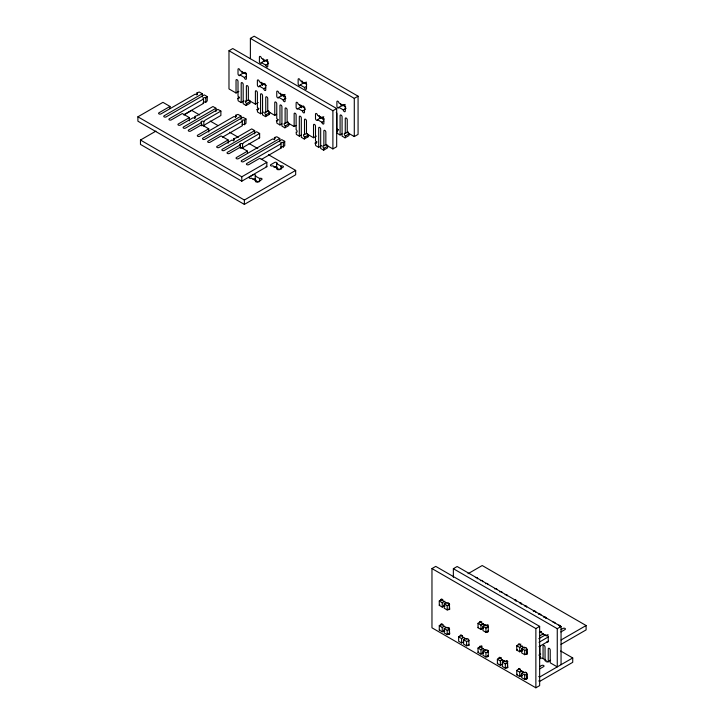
<?xml version="1.0" encoding="UTF-8"?>
<svg xmlns="http://www.w3.org/2000/svg" width="724" height="724" viewBox="0 0 724 724"><rect width="100%" height="100%" fill="white"/><g stroke="black" fill="none" stroke-linecap="round" stroke-linejoin="round"><path stroke-width="1.09" d="M246.16 105.451L246.712 103.532L250.495 101.351L249.943 103.26L246.16 105.451L243.183 103.731L243.183 84.418A1.403 0.805 60 0 0 242.196 82.708A1.403 0.805 60 0 0 241.201 83.278L241.201 102.591L244.042 100.953M265.527 116.636L266.079 114.718L269.862 112.528L269.319 114.446L265.527 116.636L262.559 114.917L262.559 95.604A1.403 0.805 60 0 0 261.563 93.885A1.403 0.805 60 0 0 260.577 94.464L260.577 113.777L263.418 112.139M284.903 127.822L285.455 125.904L289.238 123.713L288.686 125.632L284.903 127.822L281.926 126.103L281.926 106.79A1.403 0.805 60 0 0 280.939 105.07A1.403 0.805 60 0 0 279.953 105.641L279.953 124.962L281.844 123.867M304.27 138.999L304.822 137.089L308.614 134.899L308.062 136.818L304.27 138.999L301.302 137.288L301.302 117.976A1.403 0.805 60 0 0 300.315 116.256A1.403 0.805 60 0 0 299.32 116.826L299.32 136.139L301.211 135.053M323.646 150.185L324.198 148.275L327.981 146.085L327.429 148.004L323.646 150.185L320.678 148.474L320.678 129.153A1.403 0.805 60 0 0 319.682 127.442A1.403 0.805 60 0 0 318.696 128.012L318.696 147.325L321.528 145.687M345.04 137.832L345.592 135.922L349.375 133.732L348.832 135.65L345.04 137.832L342.072 136.121L342.072 116.808A1.403 0.805 60 0 0 341.076 115.089A1.403 0.805 60 0 0 340.09 115.659L340.09 134.972L341.981 133.886M202.286 97.025L202.286 93.749L164.158 115.759A1.403 0.805 0 0 0 164.158 116.899A1.403 0.805 0 0 0 166.14 116.899L204.268 94.889L207.236 96.609L205.525 97.849A1.403 0.805 0 0 0 203.544 97.849A1.403 0.805 0 0 0 203.544 98.998L203.544 103.369L183.787 114.772M207.236 96.609L207.236 100.98L205.525 102.22A1.403 0.805 0 0 0 203.544 102.22A1.403 0.805 0 0 0 203.544 103.369M241.029 119.397L241.029 116.121L202.901 138.13A1.403 0.805 0 0 0 202.901 139.27A1.403 0.805 0 0 0 204.883 139.27L243.011 117.261L245.979 118.98L244.269 120.22A1.403 0.805 0 0 0 242.287 120.22A1.403 0.805 0 0 0 242.287 121.37L242.287 125.741L222.53 137.144M279.772 141.768L279.772 138.483L241.653 160.493A1.403 0.805 0 0 0 241.653 161.642A1.403 0.805 0 0 0 243.626 161.642L281.754 139.632L284.722 141.343L283.012 142.592A1.403 0.805 0 0 0 281.03 142.592A1.403 0.805 0 0 0 281.03 143.732L281.03 148.103L261.274 159.506M284.722 141.343L284.722 145.714L283.012 146.963A1.403 0.805 0 0 0 281.03 146.963A1.403 0.805 0 0 0 281.03 148.103M444.844 605.581L442.246 607.083L439.278 605.364L439.278 600.992L440.988 599.753A1.403 0.805 0 0 0 442.771 599.843M439.278 605.364L439.767 604.757M444.337 630.577L442.246 631.79L439.278 630.07L439.278 625.699L440.988 624.459A1.403 0.805 0 0 0 442.97 624.459M439.278 630.07L439.767 629.464M463.713 641.763L461.622 642.975L458.645 641.256L458.645 636.885L460.364 635.636A1.403 0.805 0 0 0 462.346 635.636M483.587 627.952L480.989 629.446L478.021 627.735L478.021 623.364L479.731 622.115A1.403 0.805 0 0 0 481.876 622.006M478.021 627.735L478.392 627.283M483.08 652.948L480.989 654.152L478.021 652.442L478.021 648.071L479.731 646.822A1.403 0.805 0 0 0 481.876 646.713M478.021 652.442L478.392 651.989M502.456 664.134L500.365 665.338L497.388 663.627L497.388 659.256L499.108 658.007A1.403 0.805 0 0 0 501.379 657.754M497.388 663.627L497.759 663.175M522.33 650.324L519.732 651.817L516.764 650.107L516.764 645.727L518.475 644.487A1.403 0.805 0 0 0 519.868 644.686A1.403 0.805 0 0 0 520.837 644.079M516.764 650.107L517.262 649.5M521.823 675.32L519.732 676.524L516.764 674.813L516.764 670.433L518.475 669.193A1.403 0.805 0 0 0 520.266 669.284M516.764 674.813L517.262 674.207M238.875 91.36L236.033 92.998L228.983 88.934L228.983 50.743L232.775 48.553L336.678 108.546L336.678 146.737L332.895 148.918L325.845 144.854L325.845 132.148A1.403 0.805 60 0 0 324.859 130.429A1.403 0.805 60 0 0 323.863 130.999L323.863 145.796A1.403 0.805 60 0 0 322.877 146.366A1.403 0.805 60 0 0 323.863 148.085L324.198 148.275M250.386 58.68L250.386 38.39L254.169 36.2L358.072 96.192L358.072 134.383L354.289 136.565L347.239 132.501L347.239 119.795A1.403 0.805 60 0 0 346.253 118.075A1.403 0.805 60 0 0 345.267 118.645L345.267 133.442A1.403 0.805 60 0 0 344.271 134.012A1.403 0.805 60 0 0 345.267 135.732L345.592 135.922M281.03 143.732L246.821 163.479A1.403 0.805 0 0 0 246.821 164.629A1.403 0.805 0 0 0 248.803 164.629L259.807 158.275L266.857 162.339L266.857 166.71L241.798 181.181L137.895 121.189L137.895 116.817L162.945 102.346L169.995 106.419L169.995 108.6M169.995 106.419L158.99 112.772A1.403 0.805 0 0 0 158.99 113.912A1.403 0.805 0 0 0 160.972 113.912L195.172 94.165A1.403 0.805 0 0 0 197.154 94.165A1.403 0.805 0 0 0 197.154 93.025L196.828 95.016M196.828 92.835L199.308 92.029L202.286 93.749M246.531 74.355L239.997 70.581A1.403 0.805 60 0 0 239.001 68.861A1.403 0.805 60 0 0 238.015 69.432L238.015 73.803A1.403 0.805 60 0 0 239.001 75.522A1.403 0.805 60 0 0 239.997 74.952L243.78 72.762A1.403 0.805 60 0 1 242.793 73.341A1.403 0.805 60 0 1 241.798 71.622L241.798 71.35M268.206 62.155L261.391 58.228A1.403 0.805 60 0 0 260.396 56.508A1.403 0.805 60 0 0 259.409 57.078L259.409 61.459A1.403 0.805 60 0 0 260.396 63.169A1.403 0.805 60 0 0 261.391 62.599L265.174 60.409A1.403 0.805 60 0 1 264.188 60.988A1.403 0.805 60 0 1 263.192 59.268L263.192 58.997M267.69 59.676L265.789 60.771A1.403 0.805 60 0 1 266.785 60.192A1.403 0.805 60 0 1 267.771 61.911L267.771 66.282A1.403 0.805 60 0 1 266.785 66.852A1.403 0.805 60 0 1 265.789 65.142L261.391 62.599M203.544 98.998L169.335 118.745A1.403 0.805 0 0 0 169.335 119.885A1.403 0.805 0 0 0 171.317 119.885L182.321 113.532L189.362 117.605L189.362 120.881M239.997 74.952L244.395 77.495L246.287 76.4M265.789 65.142L268.631 63.504M268.477 154.71L295.673 170.412L295.673 174.783L244.368 204.403L140.465 144.411L140.465 140.04L155.95 131.098M184.023 114.89L191.76 110.419L199.534 114.908M189.362 117.605L178.357 123.958A1.403 0.805 0 0 0 178.357 125.098A1.403 0.805 0 0 0 180.339 125.098L193.154 117.704A1.403 0.805 0 0 0 195.136 117.704A1.403 0.805 0 0 0 195.136 116.564L194.801 118.555M194.801 116.374L197.29 115.569L212.965 106.519L215.933 108.238L215.933 111.514M215.933 108.238L183.534 126.944A1.403 0.805 0 0 0 183.534 128.085A1.403 0.805 0 0 0 185.516 128.085L217.915 109.378L220.883 111.098L220.883 115.469L205.209 124.519L203.824 125.949L203.824 121.578L205.209 120.148L220.883 111.098M241.201 102.591L238.232 100.871L237.68 98.319L239.572 97.233M266.179 85.694L259.364 81.767A1.403 0.805 60 0 0 258.377 80.047A1.403 0.805 60 0 0 257.382 80.617L257.382 84.989A1.403 0.805 60 0 0 258.377 86.708A1.403 0.805 60 0 0 259.364 86.138L263.156 83.948A1.403 0.805 60 0 1 262.16 84.518A1.403 0.805 60 0 1 261.174 82.808L261.174 82.255M203.824 121.578L203.498 121.388A1.403 0.805 0 0 0 201.516 121.388A1.403 0.805 0 0 0 201.516 122.537L188.702 129.931A1.403 0.805 0 0 0 188.702 131.071A1.403 0.805 0 0 0 190.684 131.071L201.688 124.718L208.738 128.791L208.738 132.067M259.364 86.138L263.771 88.681L265.663 87.586M246.712 103.532L246.377 103.342A1.403 0.805 60 0 1 245.391 101.632A1.403 0.805 60 0 1 246.377 101.052L248.269 99.966M208.738 128.791L197.733 135.144A1.403 0.805 0 0 0 197.733 136.284A1.403 0.805 0 0 0 199.715 136.284L233.924 116.537A1.403 0.805 0 0 0 235.897 116.537A1.403 0.805 0 0 0 235.897 115.388L235.572 117.388M235.572 115.197L238.051 114.401L241.029 116.121M246.377 101.052L246.377 86.265A1.403 0.805 60 0 1 247.364 85.694A1.403 0.805 60 0 1 248.359 87.405L248.359 100.111L255.4 104.184L258.242 102.546M260.577 113.777L257.608 112.057L257.056 109.505L258.948 108.419M285.555 96.88L278.74 92.944A1.403 0.805 60 0 0 277.744 91.233A1.403 0.805 60 0 0 276.758 91.803L276.758 96.174A1.403 0.805 60 0 0 277.744 97.894A1.403 0.805 60 0 0 278.74 97.324L282.523 95.134A1.403 0.805 60 0 1 281.536 95.704A1.403 0.805 60 0 1 280.541 93.993L280.541 93.17M306.668 84.373L300.134 80.599A1.403 0.805 60 0 0 299.148 78.88A1.403 0.805 60 0 0 298.152 79.45L298.152 83.821A1.403 0.805 60 0 0 299.148 85.541A1.403 0.805 60 0 0 300.134 84.97L303.917 82.78M285.03 94.401L283.138 95.487A1.403 0.805 60 0 1 284.134 94.916A1.403 0.805 60 0 1 285.12 96.636L285.12 101.007A1.403 0.805 60 0 1 284.134 101.577A1.403 0.805 60 0 1 283.138 99.858L278.74 97.324M306.433 82.047L304.533 83.133A1.403 0.805 60 0 1 305.528 82.563A1.403 0.805 60 0 1 306.514 84.283L306.514 88.654A1.403 0.805 60 0 1 305.528 89.224A1.403 0.805 60 0 1 304.533 87.504L300.134 84.97M242.287 121.37L208.078 141.117A1.403 0.805 0 0 0 208.078 142.257A1.403 0.805 0 0 0 210.06 142.257L221.064 135.904L228.114 139.967L228.114 143.252M283.138 99.858L285.98 98.22M304.533 87.504L306.433 86.418M266.079 114.718L265.753 114.528A1.403 0.805 60 0 1 264.758 112.808A1.403 0.805 60 0 1 265.753 112.238L268.586 110.6M242.124 124.709A1.403 0.805 0 0 1 244.269 124.591L245.979 123.352L245.979 118.98M228.114 139.967L217.1 146.329A1.403 0.805 0 0 0 217.1 147.47A1.403 0.805 0 0 0 219.082 147.47L231.897 140.076A1.403 0.805 0 0 0 233.879 140.076A1.403 0.805 0 0 0 233.879 138.927L233.544 140.927M233.544 138.737L236.033 137.94L251.708 128.89L254.676 130.601L254.676 133.886M265.753 112.238L265.753 97.45A1.403 0.805 60 0 1 266.74 96.871A1.403 0.805 60 0 1 267.735 98.591L267.735 111.297L274.776 115.369L276.668 114.274M254.676 130.601L222.277 149.316A1.403 0.805 0 0 0 222.277 150.456A1.403 0.805 0 0 0 224.259 150.456L256.658 131.75L259.635 133.46L259.635 137.841L243.952 146.891L242.576 148.32L242.576 143.949L243.952 142.519L259.635 133.46M279.953 124.962L276.975 123.243L276.423 120.691L278.324 119.596M305.202 108.229L298.107 104.129A1.403 0.805 60 0 0 297.121 102.419A1.403 0.805 60 0 0 296.125 102.989L296.125 107.36A1.403 0.805 60 0 0 297.121 109.08A1.403 0.805 60 0 0 298.107 108.5L301.899 106.319M242.576 143.949L242.241 143.759A1.403 0.805 0 0 0 240.259 143.759A1.403 0.805 0 0 0 240.259 144.9L227.454 152.302A1.403 0.805 0 0 0 227.454 153.443A1.403 0.805 0 0 0 229.427 153.443L240.44 147.09L247.481 151.153L247.481 153.343M298.107 108.5L302.514 111.044L305.356 109.405M285.455 125.904L285.12 125.714A1.403 0.805 60 0 1 284.134 123.994A1.403 0.805 60 0 1 285.12 123.424L287.962 121.786M247.481 151.153L236.477 157.506A1.403 0.805 0 0 0 236.477 158.656A1.403 0.805 0 0 0 238.458 158.656L272.667 138.908A1.403 0.805 0 0 0 274.649 138.908A1.403 0.805 0 0 0 274.649 137.759L274.315 139.759M274.315 137.569L276.803 136.773L279.772 138.483M285.12 123.424L285.12 108.627A1.403 0.805 60 0 1 286.116 108.057A1.403 0.805 60 0 1 287.102 109.776L287.102 122.483L294.152 126.555L296.044 125.46M324.017 119.089L317.483 115.315A1.403 0.805 60 0 0 316.488 113.605A1.403 0.805 60 0 0 315.501 114.175L315.501 118.546A1.403 0.805 60 0 0 316.488 120.256A1.403 0.805 60 0 0 317.483 119.686L321.266 117.505M228.983 50.743L332.895 110.727L336.678 108.546M345.692 106.899L338.877 102.962A1.403 0.805 60 0 0 337.891 101.251A1.403 0.805 60 0 0 336.895 101.822L336.895 106.193A1.403 0.805 60 0 0 337.891 107.903A1.403 0.805 60 0 0 338.877 107.333L342.669 105.152A1.403 0.805 60 0 1 341.674 105.722A1.403 0.805 60 0 1 340.687 104.003M250.386 38.39L354.289 98.374L358.072 96.192M323.782 116.763L321.881 117.858A1.403 0.805 60 0 1 322.877 117.288A1.403 0.805 60 0 1 323.863 118.998L323.863 123.379A1.403 0.805 60 0 1 322.877 123.949A1.403 0.805 60 0 1 321.881 122.229L317.483 119.686M345.176 104.41L343.285 105.505A1.403 0.805 60 0 1 344.271 104.935A1.403 0.805 60 0 1 345.267 106.645L345.267 111.025A1.403 0.805 60 0 1 344.271 111.596A1.403 0.805 60 0 1 343.285 109.876L338.877 107.333M321.881 122.229L323.782 121.134M343.285 109.876L346.117 108.238M304.822 137.089L304.496 136.899A1.403 0.805 60 0 1 303.501 135.18A1.403 0.805 60 0 1 304.496 134.61L306.388 133.515M137.895 116.817L241.798 176.801L266.857 162.339M304.496 134.61L304.496 119.813A1.403 0.805 60 0 1 305.483 119.243A1.403 0.805 60 0 1 306.478 120.962L306.478 133.668L313.519 137.732L316.361 136.094M318.696 147.325L315.718 145.615L315.175 143.062L317.067 141.967M340.09 134.972L337.122 133.261L336.57 130.709L338.461 129.614M253.011 179.326L253.246 179.19A1.403 0.805 0 0 1 255.228 179.19A1.403 0.805 0 0 1 255.228 180.339L255.228 175.968A1.403 0.805 0 0 0 255.228 174.819A1.403 0.805 0 0 0 253.246 174.819L249.463 177.009A1.403 0.805 0 0 0 249.463 178.149A1.403 0.805 0 0 0 251.445 178.149L258.26 182.086M273.934 167.253L274.649 166.837A1.403 0.805 0 0 1 276.921 167.09M323.863 145.796L325.764 144.7M345.267 133.442L348.099 131.804M140.465 140.04L244.368 200.032L295.673 170.412M431.966 568.575L435.748 566.385L539.651 626.378L539.651 685.61L535.869 687.8L431.966 627.808L431.966 568.575L535.869 628.559L539.651 626.378M453.36 577.354L453.36 568.702L457.143 566.512L561.055 626.504L561.055 664.695M468.021 573.716L482.202 565.534L586.105 625.527L586.105 629.898L561.055 644.36M439.278 600.992L442.246 602.712L444.844 601.21M440.988 600.567L440.988 599.753A1.403 0.805 60 0 1 441.984 599.173A1.403 0.805 60 0 1 442.97 600.893L447.369 603.436A1.403 0.805 60 0 1 448.364 602.866A1.403 0.805 60 0 1 449.351 604.576L449.685 609.137L447.197 609.943L444.228 608.223L444.228 603.852L445.957 602.857M449.685 604.766L447.197 605.572L444.228 603.852M439.278 625.699L442.246 627.418L444.337 626.206M440.988 625.274L440.988 624.459A1.403 0.805 60 0 1 441.984 623.88A1.403 0.805 60 0 1 442.97 625.599L447.369 628.142A1.403 0.805 60 0 1 448.364 627.572A1.403 0.805 60 0 1 449.351 629.283L449.685 633.844L447.197 634.649L444.228 632.93L444.228 628.559L446.319 627.355M449.685 629.473L447.197 630.278L444.228 628.559M478.021 623.364L480.989 625.074L483.587 623.581M458.645 636.885L461.622 638.595L463.713 637.391M479.731 622.939L479.731 622.115A1.403 0.805 60 0 1 480.727 621.545A1.403 0.805 60 0 1 481.713 623.264L486.121 625.808A1.403 0.805 60 0 1 487.107 625.228A1.403 0.805 60 0 1 488.103 626.948L488.429 631.509L485.949 632.305L482.971 630.595L482.971 626.224L485.569 624.721M486.121 625.808L488.012 624.712M460.364 635.916L460.364 635.636A1.403 0.805 60 0 1 461.351 635.066A1.403 0.805 60 0 1 462.346 636.785L466.745 639.328A1.403 0.805 60 0 1 467.74 638.758A1.403 0.805 60 0 1 468.727 640.469L469.052 645.03L466.573 645.835L463.604 644.116L463.604 639.745L465.695 638.532M488.429 627.138L485.949 627.934L482.971 626.224M469.052 640.659L466.573 641.455L463.604 639.745M478.021 648.071L480.989 649.781L483.08 648.577M479.731 647.645L479.731 646.822A1.403 0.805 60 0 1 480.727 646.251A1.403 0.805 60 0 1 481.713 647.971L486.121 650.514A1.403 0.805 60 0 1 487.107 649.935A1.403 0.805 60 0 1 488.103 651.654L488.429 656.216L485.949 657.012L482.971 655.301L482.971 650.93L485.062 649.718M488.429 651.844L485.949 652.641L482.971 650.93M539.371 632.423L541.054 631.455M516.764 645.727L519.732 647.446L522.33 645.953M539.76 635.889L543.525 633.708M497.388 659.256L500.365 660.967L502.456 659.763M518.475 644.758L518.475 644.487A1.403 0.805 60 0 1 519.47 643.917A1.403 0.805 60 0 1 520.456 645.627L524.864 648.17A1.403 0.805 60 0 1 525.85 647.6A1.403 0.805 60 0 1 526.846 649.319L527.172 653.881L524.692 654.677L521.714 652.957L521.714 648.586L524.312 647.093M538.846 638.704L545.507 634.858M453.36 568.702L557.263 628.685L561.055 626.504M539.878 632.405L539.878 632.133A1.403 0.805 60 0 1 540.864 631.563A1.403 0.805 60 0 1 541.86 633.274L546.258 635.817L548.149 634.731M499.108 658.559L499.108 658.007A1.403 0.805 60 0 1 500.094 657.437A1.403 0.805 60 0 1 501.089 659.157L505.488 661.691A1.403 0.805 60 0 1 506.483 661.121A1.403 0.805 60 0 1 507.47 662.84L507.805 667.401L505.316 668.198L502.347 666.487L502.347 662.116L504.438 660.903M538.991 642.306L548.575 636.767M561.109 629.536L563.028 628.423A1.403 0.805 0 0 1 565.01 628.423A1.403 0.805 0 0 1 565.01 629.563L560.883 631.952M505.488 661.691L507.379 660.605M527.172 649.509L524.692 650.306L521.714 648.586M507.805 663.03L505.316 663.827L502.347 662.116M538.991 646.677L548.575 641.138M561.055 639.989L586.105 625.527M538.837 655.148L540.738 654.062M540.348 656.568L539.878 656.84A1.403 0.805 0 0 0 539.878 657.98A1.403 0.805 0 0 0 541.86 657.98L546.258 660.523A1.403 0.805 0 0 0 546.258 661.673A1.403 0.805 0 0 0 548.24 661.673L550.602 660.306M516.764 670.433L519.732 672.153L521.823 670.949M518.475 669.465L518.475 669.193A1.403 0.805 60 0 1 519.47 668.623A1.403 0.805 60 0 1 520.456 670.334L524.864 672.877A1.403 0.805 60 0 1 525.85 672.306A1.403 0.805 60 0 1 526.846 674.026L527.172 678.587L524.692 679.384L521.714 677.664L521.714 673.293L523.805 672.089M540.032 666.406L541.633 665.483A1.403 0.805 0 0 1 543.615 665.483A1.403 0.805 0 0 1 543.615 666.623L539.489 669.012M527.172 674.216L524.692 675.012L521.714 673.293M538.774 680.913L539.651 681.42L572.729 662.324L572.729 657.953L539.651 677.049L538.774 676.542M336.57 130.709L336.895 130.899A1.403 0.805 60 0 0 337.891 130.329A1.403 0.805 60 0 0 336.895 128.61L336.895 113.822A1.403 0.805 60 0 0 336.271 112.392M268.577 114.021L269.319 114.446M307.32 136.383L308.062 136.818M237.68 98.319L238.015 98.509A1.403 0.805 60 0 0 239.001 97.939A1.403 0.805 60 0 0 238.015 96.229L238.015 81.432A1.403 0.805 60 0 0 237.019 79.712A1.403 0.805 60 0 0 236.033 80.292L236.033 92.998M257.056 109.505L257.382 109.695A1.403 0.805 60 0 0 258.377 109.125A1.403 0.805 60 0 0 257.382 107.414L257.382 92.618A1.403 0.805 60 0 0 256.396 90.898A1.403 0.805 60 0 0 255.4 91.477L255.4 104.184M276.423 120.691L276.758 120.881A1.403 0.805 60 0 0 277.744 120.311A1.403 0.805 60 0 0 276.758 118.591L276.758 103.803A1.403 0.805 60 0 0 275.763 102.084A1.403 0.805 60 0 0 274.776 102.654L274.776 115.369M315.175 143.062L315.501 143.252A1.403 0.805 60 0 0 316.488 142.682A1.403 0.805 60 0 0 315.501 140.963L315.501 126.166A1.403 0.805 60 0 0 314.515 124.456A1.403 0.805 60 0 0 313.519 125.026L313.519 137.732M299.32 136.139L296.351 134.429L296.125 132.067A1.403 0.805 60 0 0 297.121 131.497A1.403 0.805 60 0 0 296.125 129.777L296.125 114.989A1.403 0.805 60 0 0 295.139 113.27A1.403 0.805 60 0 0 294.152 113.84L294.152 126.555M258.893 137.406L259.635 137.841M210.213 121.071L217.978 125.56M229.635 132.284L238.377 137.334M249.056 143.497L257.798 148.547M279.654 169.733L272.839 165.796A1.403 0.805 0 0 1 270.857 165.796A1.403 0.805 0 0 1 270.857 164.656L274.649 162.466A1.403 0.805 0 0 1 276.631 162.466A1.403 0.805 0 0 1 276.631 163.615L281.03 166.149A1.403 0.805 0 0 1 283.012 166.149A1.403 0.805 0 0 1 283.012 167.298L279.229 169.479A1.403 0.805 0 0 1 277.247 169.479A1.403 0.805 0 0 1 277.247 168.339M265.97 166.203L266.857 166.71M255.228 175.968L259.635 178.502A1.403 0.805 0 0 1 261.617 178.502A1.403 0.805 0 0 1 261.617 179.652L257.825 181.833A1.403 0.805 0 0 1 255.844 181.833A1.403 0.805 0 0 1 255.844 180.692M560.666 650.994L572.729 657.953M443.522 605.581L444.898 606.377M448.002 609.228A1.403 0.805 60 0 0 449.351 608.947L449.685 609.137M482.537 628.106L483.37 628.586M488.429 631.509L488.103 631.319A1.403 0.805 0 0 1 487.714 630.912M521.289 650.478L522.384 651.111M527.172 653.881L526.846 653.691A1.403 0.805 0 0 1 526.547 653.437M443.522 630.287L444.898 631.084M447.912 633.835A1.403 0.805 60 0 0 449.351 633.654L449.685 633.844M469.052 645.03L468.727 644.84A1.403 0.805 60 0 1 467.369 645.12M482.265 652.659L483.37 653.292M488.429 656.216L488.103 656.025A1.403 0.805 0 0 1 487.714 655.618M502.185 664.161L502.737 664.478M507.805 667.401L507.47 667.211A1.403 0.805 0 0 1 507.18 666.958M521.289 675.184L522.384 675.818M525.579 678.768A1.403 0.805 60 0 0 526.846 678.397L527.172 678.587M557.263 628.685L557.263 666.885L550.222 662.813L550.222 650.107A1.403 0.805 60 0 0 549.226 648.387A1.403 0.805 60 0 0 548.24 648.957L548.24 661.908M545.045 660.795L545.045 647.12A1.403 0.805 60 0 0 544.059 645.401A1.403 0.805 60 0 0 543.063 645.971L543.063 658.044M539.878 645.98L539.878 658.921M535.869 628.559L535.869 687.8M526.846 678.397L526.846 674.026A1.403 0.805 0 0 1 526.683 672.994M524.692 650.306L524.692 654.677M524.692 675.012L524.692 679.384M519.732 647.446L519.732 651.817M519.732 672.153L519.732 676.524M505.316 663.827L505.316 668.198M500.365 660.967L500.365 665.338M488.103 627.219L488.103 626.948A1.403 0.805 0 0 1 488.293 625.708M488.103 631.047L488.103 631.319A1.403 0.805 60 0 1 486.836 631.69M488.103 651.926L488.103 651.654A1.403 0.805 0 0 1 488.293 650.414M488.103 655.482L488.103 656.025A1.403 0.805 60 0 1 486.745 656.306M485.949 627.934L485.949 632.305M485.949 652.641L485.949 657.012M481.713 645.681L481.713 647.862M480.989 625.074L480.989 629.446M480.989 649.781L480.989 654.152M468.727 641.011L468.727 640.469A1.403 0.805 0 0 1 468.727 639.328M466.573 641.455L466.573 645.835M461.622 638.595L461.622 642.975M449.351 608.947L449.351 604.576A1.403 0.805 0 0 1 449.351 603.436M449.351 633.654L449.351 629.283A1.403 0.805 0 0 1 449.55 628.043M447.197 605.572L447.197 609.943M447.197 630.278L447.197 634.649M442.246 602.712L442.246 607.083M442.246 627.418L442.246 631.79M354.289 98.374L354.289 136.565M332.895 110.727L332.895 148.918M322.696 117.695L322.696 119.297M320.714 116.546L320.714 118.157M319.284 115.541L319.284 116.356A1.403 0.805 60 0 0 319.999 117.867A1.403 0.805 60 0 0 321.103 118.039M301.935 80.817L301.935 81.64A1.403 0.805 60 0 0 302.596 83.097A1.403 0.805 60 0 0 303.7 83.378M301.347 105.36L301.347 107.776M299.917 104.627L299.917 105.17A1.403 0.805 60 0 0 300.478 106.537A1.403 0.805 60 0 0 301.528 106.998M283.953 95.324L283.953 96.935M283.337 142.782L283.337 147.153M281.971 94.174L281.971 95.785M281.03 166.149L281.03 169.434M276.631 163.615L276.631 167.986A1.403 0.805 0 0 0 276.921 167.733M262.604 82.998L262.604 85.405M259.635 178.502L259.635 181.787M244.594 120.41L244.594 124.781M244.368 200.032L244.368 204.403M241.798 176.801L241.798 181.181M240.259 144.9L240.259 148.185M205.851 98.039L205.851 102.419M201.516 122.537L201.516 125.813M507.904 661.528A1.403 0.805 0 0 0 507.47 662.84L507.47 667.211A1.403 0.805 60 0 1 506.483 667.781M546.973 641.708A1.403 0.805 60 0 0 548.24 641.337L548.24 636.966A1.403 0.805 60 0 0 547.244 635.247A1.403 0.805 60 0 0 546.258 635.817M525.669 654.134A1.403 0.805 60 0 0 526.846 653.691L526.846 649.319A1.403 0.805 0 0 1 526.683 648.288M475.396 577.616A1.403 0.805 0 0 1 477.261 577.77A1.403 0.805 0 0 1 477.179 578.856M480.374 580.702A1.403 0.805 0 0 1 482.256 580.648A1.403 0.805 0 0 1 482.519 581.725M485.542 583.689A1.403 0.805 0 0 1 487.324 583.589A1.403 0.805 0 0 1 487.822 584.576M494.573 588.893A1.403 0.805 0 0 1 496.23 588.757A1.403 0.805 0 0 1 496.936 589.635M499.741 591.879A1.403 0.805 0 0 1 501.397 591.743A1.403 0.805 0 0 1 502.103 592.621M505.108 594.775A1.403 0.805 0 0 1 506.8 594.82A1.403 0.805 0 0 1 507.189 595.761M514.375 599.906A1.403 0.805 0 0 1 516.094 600.196A1.403 0.805 0 0 1 515.922 601.228M519.551 602.893A1.403 0.805 0 0 1 521.262 603.183A1.403 0.805 0 0 1 521.099 604.214M524.484 605.961A1.403 0.805 0 0 1 526.267 606.051A1.403 0.805 0 0 1 526.429 607.083M533.317 611.264A1.403 0.805 0 0 1 535.09 611.165A1.403 0.805 0 0 1 535.588 612.16M538.484 614.251A1.403 0.805 0 0 1 540.14 614.115A1.403 0.805 0 0 1 540.846 614.993M543.661 617.237A1.403 0.805 0 0 1 545.643 617.237A1.403 0.805 0 0 1 545.643 618.386M553.118 622.278A1.403 0.805 0 0 1 554.665 622.45A1.403 0.805 0 0 1 554.964 623.346M558.566 625.219A1.403 0.805 0 0 1 560.077 625.626A1.403 0.805 0 0 1 559.842 626.577M520.294 650.532A1.403 0.805 60 0 1 520.167 650.641M520.393 675.094A1.403 0.805 60 0 1 520.167 675.347M240.694 147.958A1.403 0.805 0 0 1 242.241 148.13M201.951 125.596A1.403 0.805 0 0 1 203.498 125.759M349.049 133.542A1.403 0.805 60 0 1 348.353 132.8M327.655 145.895A1.403 0.805 60 0 1 326.949 145.153M326.823 144.9A1.403 0.805 60 0 1 326.678 144.393M250.16 101.161A1.403 0.805 60 0 1 249.337 100.156M269.536 112.338A1.403 0.805 60 0 1 268.613 111.089M288.912 123.523A1.403 0.805 60 0 1 288.206 122.79M308.279 134.709A1.403 0.805 60 0 1 307.356 133.46M263.771 84.301A1.403 0.805 60 0 1 264.758 83.731A1.403 0.805 60 0 1 265.753 85.45L265.753 89.821A1.403 0.805 60 0 1 264.758 90.391A1.403 0.805 60 0 1 263.771 88.681M302.514 106.672A1.403 0.805 60 0 1 303.501 106.102A1.403 0.805 60 0 1 304.496 107.822L304.496 112.193A1.403 0.805 60 0 1 303.501 112.763A1.403 0.805 60 0 1 302.514 111.044M244.395 73.124A1.403 0.805 60 0 1 245.391 72.545A1.403 0.805 60 0 1 246.377 74.264L246.377 78.635A1.403 0.805 60 0 1 245.391 79.206A1.403 0.805 60 0 1 244.395 77.495"/></g></svg>
